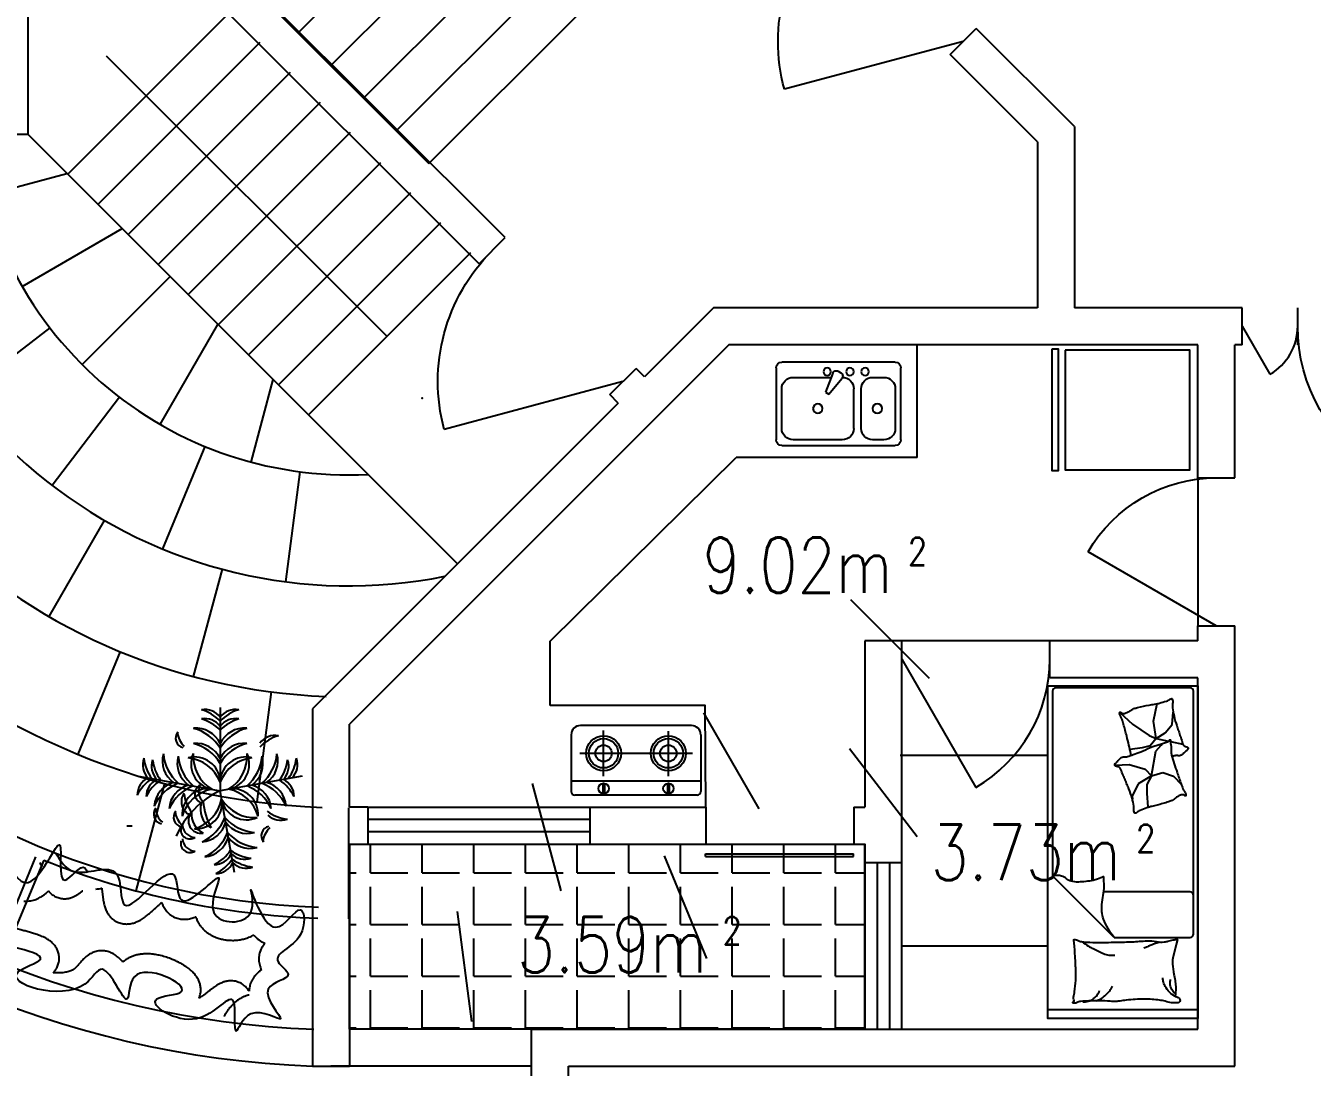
# Model space of a CAD drawing. Header units: millimetres. Extents: x 879 to 37248, y 402 to 36770.
# Drawn here: x 12814 to 19767, y 8841 to 14473 of the extents above; entities that cross this region are included whole.
import ezdxf
from ezdxf.enums import TextEntityAlignment as Align

# ---------------------------------------------------------------- set-up
doc = ezdxf.new("R2010")
doc.units = ezdxf.units.MM
for name, color, linetype in [('GROUND', 2, 'Continuous'), ('PUB_TEXT', 7, 'Continuous'), ('PUB_WINDW', 7, 'Continuous'), ('STAIR', 2, 'Continuous'), ('WALL', 255, 'Continuous'), ('WD', 7, 'Continuous'), ('WINDOW', 2, 'Continuous')]:
    doc.layers.add(name, color=color, linetype=linetype)
doc.styles.add('DIM_FONT', font='SIMPLEX', dxfattribs={"width": 0.8})
doc.styles.add('SIMPLEX', font='SIMPLEX.SHX')
doc.styles.get("Standard").update_dxf_attribs({"font": 'arial.ttf'})

# ---------------------------------------------------------------- blocks, each defined once
blk = doc.blocks.new('_E0GRM')
for points in [[(-746.6, -4.8), (-746.6, 651.4), (-710.6, 651.4), (-710.6, -4.8)], [(-674.6, 0), (-674.6, 647.2), (0, 647.2), (0, 0)]]:
    blk.add_lwpolyline(points, close=True)
at = {"style": 'DIM_FONT', "width": 0.8, "flags": 9}
for tag in ['YSIZE', 'XSIZE']:
    blk.add_attdef(tag, (0, 0), '', height=0.5, dxfattribs=at)
blk = doc.blocks.new('_DBLK')
blk.add_line((-0.5, 0), (0, -0.866))
blk.add_arc((-0.5, 0), 1, 300, 0)
at = {"style": 'SIMPLEX', "flags": 9}
blk.add_attdef('A', text='', height=1, dxfattribs=at).set_placement((0, 1.5), align=Align.MIDDLE)
blk = doc.blocks.new('M_E29JIV')
at = {"color": 0, "linetype": 'ByBlock'}
for p, q in [((0, -306.8), (0, 306.8)), ((30.7, 337.5), (419.3, 337.5)), ((358, 306.8), (143.2, 306.8)), ((450, 306.8), (450, -306.8)), ((81.8, 245.5), (81.8, 40)), ((419.3, -20.5), (419.3, 245.5)), ((58.9, 31.4), (162.5, 70.2)), ((162.5, 70.2), (172.8, 52.5)), ((48.4, 2), (56.6, -12.3)), ((172.8, 52.5), (87.3, -17.8)), ((143.2, -81.8), (358, -81.8)), ((358, -122.7), (143.2, -122.7)), ((81.8, -184.1), (81.8, -245.5)), ((419.3, -245.5), (419.3, -184.1)), ((419.3, -337.5), (30.7, -337.5)), ((143.2, -306.8), (358, -306.8))]:
    blk.add_line(p, q, dxfattribs=at)
for centre, radius in [((51.1, 61.4), 20.5), ((250.6, 112.5), 25.6), ((51.1, -61.4), 20.5), ((51.1, -143.2), 20.5), ((250.6, -209.7), 25.6)]:
    blk.add_circle(centre, radius, dxfattribs=at)
for centre, radius, start, end in [((30.7, 306.8), 30.7, 90, 180), ((143.2, 245.5), 61.4, 90, 180), ((358, 245.5), 61.4, 0, 90), ((419.3, 306.8), 30.7, 0, 90), ((66.1, 12.3), 20.5, 110.53768, 210), ((74.3, -2), 20.5, 210, 309.46232), ((143.2, -20.5), 61.4, 180, 270), ((358, -20.5), 61.4, 270, 0), ((143.2, -184.1), 61.4, 90, 180), ((358, -184.1), 61.4, 0, 90), ((143.2, -245.5), 61.4, 180, 270), ((358, -245.5), 61.4, 270, 0), ((30.7, -306.8), 30.7, 180, 270), ((419.3, -306.8), 30.7, 270, 0)]:
    blk.add_arc(centre, radius, start, end, dxfattribs=at)
at = {"style": 'DIM_FONT', "width": 0.8, "flags": 9}
for tag in ['YSIZE', 'XSIZE']:
    blk.add_attdef(tag, (0, 0), '', height=0.5, dxfattribs=at)
blk = doc.blocks.new('_E2UJB')
at = {"rotation": 180}
blk.add_blockref('M_E29JIV', (450, 0), dxfattribs=at)
at = {"style": 'DIM_FONT', "width": 0.8, "flags": 9}
for tag in ['YSIZE', 'XSIZE']:
    blk.add_attdef(tag, (0, 0), '', height=0.5, dxfattribs=at)
blk = doc.blocks.new('_WBLK')
for p, q in [((-0.5, 0.5), (0.5, 0.5)), ((0.5, 0.1667), (-0.5, 0.1667)), ((0.5, -0.1667), (-0.5, -0.1667)), ((-0.5, -0.5), (0.5, -0.5))]:
    blk.add_line(p, q)
at = {"style": 'SIMPLEX', "flags": 9}
blk.add_attdef('A', text='', height=1, dxfattribs=at).set_placement((0, 1.5), align=Align.MIDDLE)
blk = doc.blocks.new('M_F20')
for p in [(-54.6, 464.8), (-497.7, 93), (388.6, 93), (23.6, -428.3)]:
    blk.add_line(p, (-54.6, 14.8))
for centre, radius, start, end in [((-138.3, 350.1), 103.9, 36.28997, 99.62433), ((-222.5, 228.5), 233.8, 44.07628, 73.37936), ((29.1, 350.1), 103.9, 80.37567, 143.71003), ((113.4, 228.5), 233.8, 106.62064, 135.92372), ((-184.7, 208.6), 143.9, 25.24891, 95.39371), ((-260.5, 118.8), 241.2, 31.37119, 75.03657), ((-138.3, 300.6), 103.9, 36.28997, 99.62433), ((-222.5, 178.9), 233.8, 44.07628, 73.37936), ((29.1, 300.6), 103.9, 80.37567, 143.71003), ((113.4, 178.9), 233.8, 106.62064, 135.92372), ((75.5, 208.6), 143.9, 84.60629, 154.75109), ((151.3, 118.8), 241.2, 104.96343, 148.62881), ((-243.5, 299), 51.8, 139.742, 258.74753), ((-173.4, 339.9), 112.6, 184.61802, 228.21064), ((243.5, 209.7), 103.9, 80.37567, 143.71003), ((327.7, 88), 233.8, 106.62064, 135.92372), ((-222.8, 176.6), 143.9, 164.60629, 234.75109), ((-121.2, 235.7), 241.2, 184.96343, 228.62881), ((-71.9, 159), 140.2, 156.36542, 256.57406), ((11.5, 203.4), 212.2, 176.81221, 238.33354), ((-184.7, 126.7), 143.9, 25.24891, 95.39371), ((-260.5, 37), 241.2, 31.37119, 75.03657), ((75.5, 126.7), 143.9, 84.60629, 154.75109), ((151.3, 37), 241.2, 104.96343, 148.62881), ((-120.6, 203.4), 212.2, 301.66646, 3.18779), ((-37.3, 159), 140.2, 283.42594, 23.63458), ((12.1, 235.7), 241.2, 311.37119, 355.03657), ((113.6, 176.6), 143.9, 305.24891, 15.39371), ((-369.4, 155.3), 103.9, 160.37567, 223.71003), ((-235, 217.2), 233.8, 186.62064, 215.92372), ((-321.4, 146.9), 103.9, 160.37567, 223.71003), ((-187, 208.7), 233.8, 186.62064, 215.92372), ((-142.2, 162.4), 143.9, 164.60629, 234.75109), ((-40.6, 221.4), 241.2, 184.96343, 228.62881), ((-193.5, 56.9), 140.2, 3.42594, 103.63458), ((-251.7, -17.5), 212.2, 21.66646, 83.18779), ((84.4, 56.9), 140.2, 76.36542, 176.57406), ((142.6, -17.5), 212.2, 96.81221, 158.33354), ((-68.5, 221.4), 241.2, 311.37119, 355.03657), ((33, 162.4), 143.9, 305.24891, 15.39371), ((77.9, 208.7), 233.8, 324.07628, 353.37936), ((212.3, 146.9), 103.9, 316.28997, 19.62433), ((125.2, 217.1), 233.8, 324.07628, 353.37936), ((259.6, 155.2), 103.9, 316.28997, 19.62433), ((-398.5, -9.5), 103.9, 116.28997, 179.62433), ((-293.3, -113.6), 233.8, 124.07628, 153.37936), ((-350.5, -18), 103.9, 116.28997, 179.62433), ((-245.4, -122.1), 233.8, 124.07628, 153.37936), ((136.2, -122.1), 233.8, 26.62064, 55.92372), ((241.3, -18), 103.9, 0.37567, 63.71003), ((-268, -79.7), 143.9, 105.24891, 175.39371), ((-192.7, -169.9), 241.2, 111.37119, 155.03657), ((-187.4, -93.9), 143.9, 105.24891, 175.39371), ((-112.1, -184.1), 241.2, 111.37119, 155.03657), ((154.5, -424), 486.1, 115.47721, 156.6585), ((-186.1, -44.4), 78.2, 144.98654, 244.40339), ((-120.2, -114.7), 140.2, 83.42594, 183.63458), ((-57, -184.9), 212.2, 101.66646, 163.18779), ((-27.2, 30.1), 225, 187.57587, 215.89417), ((-141.2, -2), 50.7, 114.22575, 255.12788), ((-100.9, 9.5), 70.2, 150.43977, 228.66943), ((-52.1, -184.9), 212.2, 16.81221, 78.33354), ((11, -114.7), 140.2, 356.36542, 96.57406), ((3, -184.1), 241.2, 24.96343, 68.62881), ((78.2, -93.9), 143.9, 4.60629, 74.75109), ((83.6, -169.9), 241.2, 24.96343, 68.62881), ((158.8, -79.7), 143.9, 4.60629, 74.75109), ((-254.4, 12.4), 212.2, 286.81221, 348.33354), ((-184.1, -50.8), 140.2, 266.36542, 6.57406), ((-44.7, -86.4), 116.6, 161.44767, 239.36723), ((231.2, -7.4), 380.1, 185.40074, 208.13904), ((89.6, -2.5), 140.2, 193.42594, 293.63458), ((134, 80.9), 212.2, 211.66646, 273.18779), ((-362, -112.8), 51.8, 139.742, 258.74753), ((-291.9, -71.8), 112.6, 184.61802, 228.21064), ((-254.8, -129.7), 51.8, 139.742, 258.74753), ((-184.7, -88.7), 112.6, 184.61802, 228.21064), ((-157.2, -146.7), 68.9, 138.87442, 278.97626), ((-97.3, -113.6), 112.5, 173.75364, 244.09705), ((-253.5, -42.7), 241.2, 294.96343, 338.62881), ((152, 28.8), 241.2, 221.37119, 265.03657), ((336.1, 92.7), 233.8, 234.07628, 263.37936), ((274.3, -41.7), 103.9, 226.28997, 289.62433), ((-216.6, -195.1), 51.3, 167.05775, 302.85325), ((-187.1, -166.1), 72, 185.18449, 268.65396), ((-163.3, -118), 143.9, 274.60629, 344.75109), ((93, -72.8), 143.9, 215.24891, 285.39371), ((219, -229.6), 51.8, 101.25247, 220.258), ((289.1, -270.5), 112.6, 131.78936, 175.38198), ((-216.6, -268.4), 51.3, 167.05775, 302.85325), ((-187.1, -239.5), 72, 185.18449, 268.65396), ((-239.3, -123.3), 241.2, 294.96343, 338.62881), ((-149.1, -198.6), 143.9, 274.60629, 344.75109), ((166.3, -51.8), 241.2, 221.37119, 265.03657), ((107.2, -153.4), 143.9, 215.24891, 285.39371), ((-191.5, -176), 233.8, 296.62064, 325.92372), ((-87.4, -281.1), 103.9, 270.37567, 333.71003), ((139.3, -117.6), 233.8, 234.07628, 263.37936), ((77.5, -252), 103.9, 226.28997, 289.62433), ((-183, -224.3), 233.8, 296.62064, 325.92372), ((-78.9, -329.4), 103.9, 270.37567, 333.71003), ((147.8, -165.9), 233.8, 234.07628, 263.37936), ((86, -300.3), 103.9, 226.28997, 289.62433)]:
    blk.add_arc(centre, radius, start, end)
at = {"width": 0.8, "flags": 9}
for tag in ['XSIZE', 'YSIZE']:
    blk.add_attdef(tag, (0, 0), '', height=0.5, dxfattribs=at)
blk = doc.blocks.new('M_C55HKH')
for p, q in [((0, -52.4), (900, -52.4)), ((25.8, -508.5), (25.8, -1967.8)), ((502.6, -488.5), (45.8, -488.5)), ((502.6, -488.5), (871.6, -858.3)), ((45.8, -761.1), (564.4, -761.1)), ((871.6, -1967.8), (871.6, -858.3)), ((299.4, -1273), (294.5, -1270)), ((306.6, -1352.3), (299.4, -1273)), ((304.8, -1407.4), (306.6, -1352.3)), ((357, -1410.4), (393.4, -1337.5)), ((393.4, -1337.5), (392.3, -1318.1)), ((146.2, -1456.3), (99.8, -1409.5)), ((210.6, -1478.3), (146.2, -1456.3)), ((278.4, -1459.1), (210.6, -1478.3)), ((278.4, -1459.1), (251, -1605.9)), ((278.4, -1459.1), (304.8, -1407.4)), ((278.4, -1459.1), (357, -1410.4)), ((316.5, -1498.2), (278.4, -1459.1)), ((412.1, -1526.9), (316.5, -1498.2)), ((495.3, -1522.7), (412.1, -1526.9)), ((251, -1605.9), (218.9, -1643.3)), ((333.2, -1627.5), (405.4, -1617.7)), ((163.5, -1664.3), (88.8, -1648.6)), ((249.3, -1682.4), (175.1, -1666.8)), ((249.3, -1682.4), (195.7, -1717.6)), ((218.9, -1643.3), (211.2, -1652.3)), ((249.3, -1682.4), (286.2, -1639.5)), ((249.3, -1682.4), (266, -1787)), ((292.2, -1700.3), (249.3, -1682.4)), ((286.2, -1639.5), (333.2, -1627.5)), ((153.5, -1766.5), (147.3, -1840.5)), ((195.7, -1717.6), (153.5, -1766.5)), ((391.2, -1768.8), (292.2, -1700.3)), ((468.8, -1838.9), (391.2, -1768.8)), ((266, -1787), (242.8, -1892.3)), ((45.8, -1987.8), (851.6, -1987.8))]:
    blk.add_line(p, q)
blk.add_lwpolyline([(0, -2000), (0, 0), (900, 0), (900, -2000)], close=True)
for points in [[(135.1, -133.6, -0.263368), (107.1, -114.8, -0.494818), (116.3, -96.1, -0.049225), (134, -94.3, -0.036831), (157.6, -96.1, -0.031893), (195.6, -104.2, 0.035782), (229.5, -111.2, 0.032941), (319.2, -117.1, 0.026564), (430.4, -111.2, 0.017905), (467.9, -105.8, -0.033397), (488.1, -103.6, -0.03204), (525.2, -104.3, 0.018442), (589.5, -107.3, 0.010837), (654.3, -106.6, 0.014624), (702.2, -103.6, 0.111249), (724.7, -96.3, -0.153708), (741.6, -92.3, -0.076444), (749.1, -94, -0.215512), (751, -96.1, -0.585858), (748.4, -99.1, 0.363489), (743.5, -101.7, 0.191716), (743.4, -113.2, -0.129675), (745.4, -129.9, -0.01735), (742.4, -146.7, 0.019326), (739.8, -161.8, 0.018818), (733.1, -230.1, 0.021828), (732.2, -289.4, 0.006204), (733.6, -323.2, 0.001963), (739.8, -430.1, 0.028341), (744, -466.2, -0.117014), (743.5, -475.1, -0.36606), (742.1, -476.1, -0.03973), (728.5, -473.3, -0.048309), (714.7, -467.8, 0.062981), (704.1, -463.9, 0.04058), (680.7, -460.5, 0.014345), (613.9, -458.3, 0.005484), (488.5, -459, 0.007153), (392.3, -462, 0.008762), (349.8, -464.7, -0.008153), (304.1, -467.6, -0.06251), (247, -463.2, 0.078669), (201.4, -461.2, 0.047825), (179, -465.9, -0.034494), (148.2, -473.3, -0.023571), (122.9, -476.3, -0.510228), (121.9, -475.1), (129.4, -445.1), (150.1, -362.6, 0.073041), (152.1, -343, 0.023305), (146.3, -281.9, 0.018299), (142.3, -259, -0.01097), (134.9, -221, -0.042281), (132, -186.7, -0.027201), (134.9, -133.3)], [(133.4, -149.6, -0.05369), (147.6, -162.6, -0.070312), (155.7, -174.9, -0.015448), (159.5, -183.4, -0.013244), (163.2, -193.7, -0.082127), (166.2, -211.7, -0.064164), (163.2, -234.9)], [(134.9, -133.6, -0.077379), (169.7, -158.9, -0.077379), (195.2, -193.7, -0.047525), (205.1, -218.3, -0.047525), (210.2, -244.3)], [(608.9, -107.4, 0.027842), (585.2, -118, 0.048685), (572.6, -126.1, 0.023666), (544.7, -150.5, 0.031223), (525.7, -171.1, 0.046801), (520.6, -178.8, 0.023191), (512.5, -195.5)], [(690.9, -101.7, 0.088153), (656.4, -105.2, 0.088153), (625.2, -120.5, 0.077547), (603.6, -142.1, 0.077547), (589.5, -169.3)], [(694.7, -462, 0.016108), (655.8, -435.8, 0.024599), (629, -420.7, 0.009477), (579.9, -397.4, 0.015937), (550.1, -385.1, 0.072521), (533.7, -381.5, 0.033339), (497.5, -381.3)], [(225.5, -460.5, 0.009729), (252.8, -451.5, 0.009729), (279.7, -441.4, 0.007971), (301.4, -432.3, 0.007971), (322.9, -422.6)], [(502.6, -488.5, -0.085272), (565.9, -598.6, -0.124044), (575.2, -686.2), (561.5, -781.6), (563.3, -854.1)], [(563.3, -854.1, -0.027362), (601.8, -837.7, -0.040834), (628.9, -830.3, -0.038441), (716.6, -820.8, -0.076528), (760.7, -826.1, -0.103649), (788.2, -840.5, 0.093398), (818.4, -857, 0.072727), (840.5, -860.8, 0.052315), (871.6, -858.3)], [(400.3, -1581.4, 0.025626), (401.8, -1590.8, 0.0108), (426.4, -1696.7, 0.00456), (445.4, -1768.5, 0.01125), (454.1, -1797.4, 0.069394), (461.7, -1813.2, -0.079756), (468.1, -1827, -0.106399), (468.8, -1838.9, -0.328642), (465.8, -1841.8, -0.299547), (460.8, -1839.5, 0.189917), (454.1, -1834.5, 0.033518), (446, -1832.9, 0.075627), (442.4, -1833, 0.053489), (435.9, -1834.8, 0.017838), (417.6, -1843, 0.038394), (397.1, -1855.1, -0.059529), (383.5, -1862.4, -0.035943), (361.9, -1869, -0.011245), (291.4, -1883.8, -0.006203), (259.2, -1889.3, 0.010783), (240.6, -1892.7, 0.019485), (229.8, -1895.4, 0.005062), (188.4, -1907.7, 0.101392), (167.2, -1919.3, -0.223768), (156.1, -1922.3, -0.25558), (152.7, -1919.5, -0.081563), (149.7, -1906.7, -0.071805), (150.7, -1893, 0.069985), (151.8, -1879, 0.03546), (145.4, -1830.7, 0.029432), (130.3, -1774, 0.001554), (121.1, -1746.5, -0.00152), (111.6, -1718.4, -0.004735), (102.3, -1689.3, 0.00382), (90.8, -1653.2, 0.296001), (66.5, -1633.6, -0.649774), (60.7, -1615.9, -0.02319), (64.7, -1612.6, 0.0288), (67.9, -1609.9, 0.005727), (73, -1605.1, -0.004358), (79.6, -1598.7, -0.027528), (94.1, -1586.2, -0.046214), (103.8, -1580.2, -0.194121), (117.3, -1579, 0.133719), (136.6, -1579.7, 0.005779), (154.6, -1575.2, 0.008882)]]:
    blk.add_lwpolyline(points, format="xyb")
blk.add_lwpolyline([(345.4, -1251, 0.101392), (365.7, -1237.8, -0.223768), (376.5, -1234, -0.25558), (380.2, -1236.5, -0.081563), (384.2, -1249.1, -0.071805), (384.2, -1262.7, 0.069985), (384.1, -1276.8, 0.03546), (394.2, -1324.5, 0.029432), (413.7, -1379.8, 0.001554), (425, -1406.6, -0.00152), (436.5, -1433.9, -0.004735), (448, -1462.2, 0.00382), (462.3, -1497.3, 0.296001), (488, -1515, -0.649774), (495.1, -1532.2, -0.02319), (491.4, -1535.7, 0.0288), (488.4, -1538.7, 0.005727), (483.8, -1543.9, -0.004358), (477.7, -1550.8, -0.027528), (464.1, -1564.3, -0.046214), (454.9, -1571.1, -0.194121), (441.5, -1573.2, 0.133719), (422.3, -1574.1, 0.011505), (387.3, -1586.1, 0.008882), (342.6, -1603.5, 0.012426), (285.7, -1628.6, -0.033612), (264.2, -1636.9), (217.8, -1651.5), (182, -1662.8, 0.224341), (170.4, -1673.5, -0.722772), (163.3, -1673.1, -0.103513), (163.2, -1670, 0.053465), (163.5, -1664.3, 0.030109), (161.3, -1645.6, -0.031436), (159.2, -1627.7, -0.05324), (159.9, -1615.6, 0.05518), (160.5, -1603.9, 0.056271), (157, -1583.3, 0.0108), (124.3, -1479.6, 0.00456), (99.8, -1409.5, 0.01125), (89, -1381.3, 0.069394), (80.2, -1366.2, -0.079756), (72.8, -1352.9, -0.106399), (71.2, -1341.1, -0.328642), (73.9, -1337.9, -0.299547), (79.1, -1339.9, 0.189917), (86.1, -1344.3, 0.033518), (94.3, -1345.3, 0.075627), (98, -1345, 0.053489), (104.3, -1342.6, 0.017838), (121.9, -1333, 0.038394), (141.4, -1319.4, -0.059529), (154.4, -1311.1, -0.035943), (175.4, -1302.8, -0.011245), (244.6, -1282.8, -0.006203), (276.3, -1274.7, 0.010783), (294.5, -1270, 0.019485), (305.2, -1266.5, 0.005062)], format="xyb", close=True)
for centre, start, end in [((45.8, -508.5), 90, 180), ((45.8, -741.1), 180, 270), ((45.8, -1967.8), 180, 270), ((851.6, -1967.8), 270, 0)]:
    blk.add_arc(centre, 20, start, end)
at = {"style": 'DIM_FONT', "width": 0.8, "flags": 9}
for tag in ['YSIZE', 'XSIZE']:
    blk.add_attdef(tag, (0, 0), '', height=0.5, dxfattribs=at)
blk = doc.blocks.new('M_A13ZTG')
for p, q in [((-0.5018, 0.2083), (0.4982, 0.2083)), ((-0.5018, 0.2083), (-0.5018, 0.1896)), ((-0.5018, 0.1896), (0.4982, 0.1896)), ((0.4982, 0.2083), (0.4982, 0.1896))]:
    blk.add_line(p, q)
blk = doc.blocks.new('QIZ')
for p, q in [((-226.1, -155), (-226.1, 505)), ((100, 525), (-206.1, 525)), ((-150, -175), (-150, 525)), ((0, 479.1), (0, -130.5)), ((150, -125), (150, 475)), ((-122.7, 350), (122.6, 350)), ((-122.7, 0), (120.4, 0)), ((100, -175), (-206.1, -175))]:
    blk.add_line(p, q)
for points in [[(-213.4, 345.3), (-213.4, 352.7), (-165.7, 352.7), (-165.7, 345.3)], [(-213.4, -4.7), (-213.4, 2.7), (-165.7, 2.7), (-165.7, -4.7)]]:
    blk.add_lwpolyline(points, close=True)
for centre, radius in [((0, 350), 94.3), ((0, 350), 79.3), ((-190, 349.7), 28.2), ((0, 350), 44.3), ((0, 0), 94.3), ((0, 0), 79.3), ((-190, -0.3), 28.2), ((0, 0), 44.3)]:
    blk.add_circle(centre, radius)
for centre, radius, start, end in [((-206.1, 505), 20, 90, 180), ((100, 475), 50, 0, 90), ((100, -125), 50, 270, 0), ((-206.1, -155), 20, 180, 270)]:
    blk.add_arc(centre, radius, start, end)
blk = doc.blocks.new('_E3UGD')
blk.add_blockref('QIZ', (-150, -175))
at = {"style": 'DIM_FONT', "width": 0.8, "flags": 9}
for tag in ['YSIZE', 'XSIZE']:
    blk.add_attdef(tag, (0, 0), '', height=0.5, dxfattribs=at)
blk = doc.blocks.new('1T4F52深新月')
at = {"layer": 'WD'}
h = blk.add_hatch(dxfattribs=at)
h.set_pattern_fill('ANGLE', color=256, scale=40, style=0)
h.set_pattern_definition([(0, (-12146.05, -15532.62), (0, 279.4), [203.2, -76.2]), (90, (-12146.05, -15532.62), (-279.4, 2e-14), [203.2, -76.2])])
h.paths.add_polyline_path([(-2462.7, -21868.7), (322.1, -21868.7), (322.1, -22868.7), (-2462.7, -22868.7)])
at = {"layer": 'GROUND'}
for p, q in [((2122.1, -19888.7), (2122.1, -20688.7)), ((1322.1, -20768.7), (522.1, -20768.7)), ((322.1, -22008.7), (322.1, -22808.7))]:
    blk.add_line(p, q, dxfattribs=at)
at = {"layer": 'STAIR'}
for p, q in [((-2739.8, -17482.5), (-1937.2, -16679.9)), ((-3446.9, -16775.4), (-2032.7, -18189.6)), ((-2563, -17659.3), (-1760.4, -16856.7)), ((-2386.2, -17836), (-1583.6, -17033.5)), ((-2209.4, -18012.8), (-1406.9, -17210.2)), ((-2032.7, -18189.6), (-1230.1, -17387))]:
    blk.add_line(p, q, dxfattribs=at)
for points in [[(-3108.6, -17371.3), (-3984.3, -18247.1)], [(-2945.9, -17534), (-3821.7, -18409.7)], [(-3776.5, -17606.3), (-2259, -19123.9)], [(-2783.3, -17696.6), (-3659, -18572.3)], [(-2620.7, -17859.2), (-3496.4, -18735)], [(-2458, -18021.9), (-3333.8, -18897.6)], [(-2295.4, -18184.5), (-3171.1, -19060.2)], [(-2132.8, -18347.1), (-3008.5, -19222.9)], [(-1970.1, -18509.8), (-2845.9, -19385.5)], [(-1807.5, -18672.4), (-2683.2, -19548.2)]]:
    blk.add_lwpolyline(points, dxfattribs=at)
at = {"layer": 'WALL'}
for p, q in [((-1620.9, -18589.6), (-4200.8, -16009.7)), ((-1762.3, -18731), (-4200.8, -16292.5)), ((-4200.8, -16292.5), (-4200.8, -18030.6)), ((783.3, -17599.6), (924.7, -17458.2)), ((1455.6, -17989.2), (924.7, -17458.2)), ((1255.6, -18072), (783.3, -17599.6)), ((1455.6, -17989.2), (1455.6, -18968.7)), ((-6500.8, -18030.6), (-4200.8, -18030.6)), ((1255.6, -18072), (1255.6, -18968.7)), ((-1762.3, -18731), (-1620.9, -18589.6)), ((-494.6, -18968.7), (-868.2, -19342.2)), ((-41, -18968.7), (-494.6, -18968.7)), ((1255.6, -18968.7), (-41, -18968.7)), ((2362.1, -18968.7), (1455.6, -18968.7)), ((2362.1, -19168.7), (2362.1, -18968.7)), ((2662.1, -19168.7), (2662.1, -18968.7)), ((2662.1, -19168.7), (2662.1, -18968.7)), ((-411.8, -19168.7), (-2462.7, -21219.6)), ((2122.1, -19168.7), (-411.8, -19168.7)), ((2122.1, -19888.7), (2122.1, -19168.7)), ((2322.1, -19888.7), (2322.1, -19168.7)), ((2362.1, -19168.7), (2322.1, -19168.7)), ((-1055.2, -19438.1), (-913.8, -19296.7)), ((-868.2, -19342.2), (-913.8, -19296.7)), ((-1009.6, -19483.7), (-1055.2, -19438.1)), ((-1009.6, -19483.7), (-2662.7, -21136.8)), ((2122.1, -19888.7), (2322.1, -19888.7)), ((2122.1, -20688.7), (2322.1, -20688.7)), ((2122.1, -20768.7), (2122.1, -20688.7)), ((2322.1, -20768.7), (2322.1, -20688.7)), ((322.1, -20768.7), (322.1, -21668.7)), ((522.1, -20768.7), (322.1, -20768.7)), ((522.1, -20968.7), (522.1, -20768.7)), ((1322.1, -20968.7), (1322.1, -20768.7)), ((2122.1, -20768.7), (1322.1, -20768.7)), ((2322.1, -23068.7), (2322.1, -20768.7)), ((522.1, -21968.7), (522.1, -20968.7)), ((2122.1, -20968.7), (1322.1, -20968.7)), ((2122.1, -22868.7), (2122.1, -20968.7)), ((-2662.7, -21136.8), (-2662.7, -23068.7)), ((-2462.7, -21668.7), (-2462.7, -21219.6)), ((-2362.7, -21668.7), (-2462.7, -21668.7)), ((-2362.7, -21668.7), (-2362.7, -21868.7)), ((-1162.7, -21668.7), (-1162.7, -21868.7)), ((-1162.7, -21668.7), (-537.3, -21668.7)), ((-537.3, -21668.7), (-537.3, -21868.7)), ((262.7, -21668.7), (322.1, -21668.7)), ((262.7, -21668.7), (262.7, -21868.7)), ((-2462.7, -21868.7), (-2462.7, -23068.7)), ((-2462.7, -21868.7), (-2362.7, -21868.7)), ((-1162.7, -21868.7), (-537.3, -21868.7)), ((262.7, -21868.7), (322.1, -21868.7)), ((322.1, -21968.7), (322.1, -21868.7)), ((322.1, -21968.7), (522.1, -21968.7)), ((-1477.9, -24968.7), (-1477.9, -22868.7)), ((-1477.9, -22868.7), (322.1, -22868.7)), ((322.1, -22868.7), (522.1, -22868.7)), ((522.1, -22868.7), (2122.1, -22868.7)), ((-2662.7, -23068.7), (-2462.7, -23068.7)), ((-1277.9, -25168.7), (-1277.9, -23068.7)), ((-1277.9, -23068.7), (2322.1, -23068.7))]:
    blk.add_line(p, q, dxfattribs=at)
at = {"layer": 'WD'}
for points in [[(-4200.8, -18030.6), (-1878.7, -20352.7)], [(-4435, -18361.8), (-3989.1, -18242.3)], [(-4231.4, -18853.3), (-3690.4, -18541)], [(-3907.6, -19275.4), (-3431.8, -18799.6)], [(-4081.6, -19077.2), (-4557.2, -19443.1)], [(-3485.5, -19599.3), (-3173.1, -19058.3)], [(605.2, -19778.9), (605.2, -19168.7)], [(-2993.9, -19802.9), (-2874.4, -19356.9)], [(-3704.9, -19452.9), (-4069.5, -19929.4)], [(-3243.8, -19718.3), (-3472.7, -20272.9)], [(-1377.9, -20771.2), (-372.5, -19778.9)], [(605.2, -19778.9), (-372.5, -19778.9)], [(-2729.7, -19855.3), (-2807.2, -20450.2)], [(-4085.5, -20638.5), (-3785.5, -20118.9)], [(-3304.5, -20962), (-3149.2, -20382.4)], [(671.7, -20972.5), (247.4, -20548.2)], [(-1377.9, -21118.7), (-1377.9, -20771.2)], [(-3701.5, -20827.5), (-3930.4, -21382.2)], [(-2884.7, -21045.2), (-2962.2, -21640.2)], [(-537.3, -21668.7), (-539.7, -21118.7), (-1377.9, -21118.7)], [(-247.4, -21677.8), (-547.4, -21158.1)], [(240, -21351.5), (605.9, -21827.1)], [(1304.6, -21389.6), (514.6, -21389.6)], [(-3615.1, -22121.1), (-3459.8, -21541.6)], [(-1317.8, -22121.1), (-1473.1, -21541.6)], [(-2466.5, -22272.3), (-2466.5, -21672.3)], [(-3637.6, -21772), (-3665.9, -21772)], [(-4159.2, -21936.8), (-4388.1, -22491.5)], [(-4114.8, -21954.9), (-4345.4, -22509.2)], [(-762.5, -21932.2), (-532.1, -22486.2)], [(-1881.2, -22233.6), (-1802.1, -22828.3)], [(522.1, -22418.7), (1312.1, -22418.7)]]:
    blk.add_lwpolyline(points, dxfattribs=at)
blk.add_lwpolyline([(-2462.7, -21868.7), (322.1, -21868.7), (322.1, -22868.7), (-2462.7, -22868.7)], close=True, dxfattribs=at)
for radius, start, end in [(2638, 182.14747, 281.36563), (2038, 182.14747, 272.94503), (4378, 182.14747, 267.85253), (3838, 182.14747, 267.85253), (3238, 182.14747, 267.85253), (5238, 182.14747, 267.85253), (5038, 182.14747, 267.85253), (4438, 248.19658, 267.85253)]:
    blk.add_arc((-2466.5, -17834.3), radius, start, end, dxfattribs=at)
for points, knots in [([(-4136.3, -21968.2), (-4132.3, -21974.6), (-4128.1, -21981.4), (-4123.6, -21988.4), (-4123.6, -21988.5), (-4123.5, -21988.6)], [0, 0, 0, 0, 20.50196, 20.50196, 20.70905, 20.70905, 20.70905, 20.70905]), ([(-3832.4, -22112.1), (-3826.6, -22111.1), (-3821.1, -22110.3), (-3810.8, -22108.7), (-3806, -22108), (-3801.4, -22107.4), (-3801.1, -22107.4), (-3800.8, -22107.3)], [236.733736, 236.733736, 236.733736, 236.733736, 251.595854, 251.595854, 266.457973, 266.457973, 267.395138, 267.395138, 267.395138, 267.395138]), ([(-3800.8, -22107.3), (-3800.2, -22111.4), (-3799.7, -22115.8), (-3798.6, -22125), (-3798, -22129.9), (-3796.9, -22140), (-3796.3, -22145.2), (-3795.1, -22155), (-3794.6, -22159.4), (-3793.3, -22168.6), (-3792.5, -22173.3), (-3791, -22181.9), (-3790.3, -22185.7), (-3788.5, -22193.6), (-3787.5, -22197.8), (-3785.4, -22205.5), (-3784.3, -22209), (-3781.8, -22216.4), (-3780.3, -22220.3), (-3777.1, -22227.6), (-3775.5, -22231.1), (-3771.8, -22238.3), (-3769.6, -22242), (-3765, -22249), (-3762.7, -22252.3), (-3757.5, -22258.8), (-3754.6, -22262.2), (-3748, -22268.8), (-3744.3, -22272.2), (-3739.1, -22276.3), (-3737.8, -22277.2), (-3735.5, -22278.9), (-3734.4, -22279.7), (-3732.1, -22281.2), (-3731, -22281.9), (-3727.5, -22284.1), (-3725.1, -22285.5), (-3718.6, -22288.9), (-3714.4, -22290.9), (-3705.8, -22294.2), (-3701.5, -22295.5), (-3693, -22297.7), (-3688.8, -22298.6), (-3680.6, -22299.7), (-3676.7, -22300.1), (-3669, -22300.5), (-3665.2, -22300.5), (-3658.1, -22300.1), (-3654.7, -22299.8), (-3648.2, -22299), (-3645.1, -22298.5), (-3637.7, -22297.1), (-3633.6, -22296), (-3626, -22293.8), (-3622.4, -22292.6), (-3615.5, -22290), (-3612.3, -22288.7), (-3606.2, -22285.9), (-3603.3, -22284.5), (-3597.7, -22281.6), (-3595.1, -22280.2), (-3588.4, -22276.4), (-3584.6, -22274), (-3577.2, -22269.2), (-3573.6, -22266.8), (-3566.7, -22261.9), (-3563.3, -22259.4), (-3556.7, -22254.3), (-3553.4, -22251.8), (-3545.1, -22245.1), (-3540.2, -22240.9), (-3530.3, -22232.5), (-3525.5, -22228.2), (-3515.9, -22219.6), (-3511.1, -22215.2), (-3501.6, -22206.5), (-3497, -22202.2), (-3487.2, -22193.1), (-3482.2, -22188.4), (-3477.2, -22183.7)], [436.118276, 436.118276, 436.118276, 436.118276, 448.791775, 448.791775, 461.465274, 461.465274, 474.138772, 474.138772, 484.34719, 484.34719, 494.555608, 494.555608, 502.407147, 502.407147, 510.258687, 510.258687, 516.474944, 516.474944, 522.691202, 522.691202, 527.743605, 527.743605, 532.796008, 532.796008, 536.873333, 536.873333, 540.950658, 540.950658, 545.027984, 545.027984, 546.214982, 546.214982, 547.251966, 547.251966, 548.28895, 548.28895, 550.362918, 550.362918, 553.910475, 553.910475, 557.458032, 557.458032, 561.005589, 561.005589, 564.553146, 564.553146, 568.100702, 568.100702, 571.648259, 571.648259, 575.195816, 575.195816, 580.441921, 580.441921, 585.688026, 585.688026, 590.934131, 590.934131, 596.180237, 596.180237, 601.426342, 601.426342, 609.615781, 609.615781, 617.805221, 617.805221, 625.994661, 625.994661, 634.1841, 634.1841, 647.050806, 647.050806, 659.917511, 659.917511, 672.784217, 672.784217, 685.650922, 685.650922, 699.839927, 699.839927, 699.839927, 699.839927]), ([(-4089.2, -22121.7), (-4088.3, -22122.8), (-4087.3, -22123.9), (-4084.4, -22127.3), (-4082.3, -22129.5), (-4077.6, -22134), (-4075.1, -22136.3), (-4069.8, -22140.7), (-4066.9, -22142.8), (-4060.7, -22147), (-4057.4, -22148.9), (-4050.5, -22152.6), (-4046.9, -22154.3), (-4039.4, -22157.3), (-4035.5, -22158.6), (-4027.6, -22160.8), (-4023.6, -22161.7), (-4015.6, -22163), (-4011.6, -22163.4), (-4003.7, -22163.8), (-3999.8, -22163.8), (-3992.2, -22163.4), (-3988.6, -22163), (-3983.7, -22162.3), (-3982.3, -22162.1), (-3980, -22161.6), (-3979, -22161.5), (-3977.1, -22161), (-3976.2, -22160.8), (-3973.4, -22160.2), (-3971.6, -22159.7), (-3966.3, -22158.2), (-3962.9, -22157), (-3956.8, -22154.7), (-3954, -22153.5), (-3948.7, -22151), (-3946.3, -22149.8), (-3941.8, -22147.4), (-3939.7, -22146.2), (-3935.8, -22143.8), (-3934, -22142.6), (-3929.5, -22139.6), (-3926.9, -22137.9), (-3922.2, -22134.4), (-3920, -22132.7), (-3915.8, -22129.3), (-3913.8, -22127.7), (-3910, -22124.5), (-3908.1, -22122.9), (-3906, -22121), (-3905.7, -22120.7), (-3905.4, -22120.5)], [7190.206798, 7190.206798, 7190.206798, 7190.206798, 7191.303212, 7191.303212, 7193.49604, 7193.49604, 7195.688868, 7195.688868, 7197.881696, 7197.881696, 7200.074524, 7200.074524, 7202.267352, 7202.267352, 7204.46018, 7204.46018, 7206.653008, 7206.653008, 7208.845836, 7208.845836, 7211.038664, 7211.038664, 7213.231492, 7213.231492, 7214.088976, 7214.088976, 7214.727423, 7214.727423, 7215.36587, 7215.36587, 7216.642764, 7216.642764, 7219.406195, 7219.406195, 7222.169625, 7222.169625, 7224.933056, 7224.933056, 7227.696486, 7227.696486, 7230.459917, 7230.459917, 7234.795464, 7234.795464, 7239.131012, 7239.131012, 7243.46656, 7243.46656, 7247.802107, 7247.802107, 7248.601558, 7248.601558, 7248.601558, 7248.601558]), ([(-3905.4, -22120.5), (-3904.5, -22120.4), (-3903.7, -22120.4), (-3902.8, -22120.4), (-3902.8, -22120.4), (-3902.8, -22120.4)], [183.433954, 183.433954, 183.433954, 183.433954, 185.051266, 185.051266, 185.067602, 185.067602, 185.067602, 185.067602]), ([(-3477.2, -22183.7), (-3476.8, -22184.9), (-3476.4, -22186.1), (-3475, -22189.6), (-3474, -22192), (-3471.4, -22198), (-3469.7, -22201.6), (-3465.8, -22209.2), (-3463.5, -22213.1), (-3458.7, -22220.5), (-3456.3, -22223.9), (-3450.8, -22230.8), (-3447.7, -22234.3), (-3441.4, -22240.8), (-3438.3, -22243.7), (-3433.2, -22247.9), (-3431.6, -22249.2), (-3428.7, -22251.4), (-3427.4, -22252.3), (-3423.8, -22254.8), (-3421.3, -22256.3), (-3414.7, -22260.2), (-3410.3, -22262.5), (-3401.6, -22266.3), (-3397.1, -22267.9), (-3388.4, -22270.6), (-3384, -22271.7), (-3375.5, -22273.3), (-3371.4, -22273.9), (-3363.3, -22274.6), (-3359.4, -22274.8), (-3351.9, -22274.8), (-3348.3, -22274.7), (-3341.3, -22274.2), (-3338, -22273.8), (-3329.9, -22272.6), (-3325.4, -22271.7), (-3316.9, -22269.6), (-3312.8, -22268.5), (-3305.1, -22266), (-3301.5, -22264.7), (-3296.4, -22262.7), (-3295, -22262.1), (-3293.5, -22261.5)], [968.588279, 968.588279, 968.588279, 968.588279, 970.392894, 970.392894, 974.002124, 974.002124, 979.12619, 979.12619, 984.250255, 984.250255, 988.474288, 988.474288, 992.698321, 992.698321, 996.230665, 996.230665, 997.85805, 997.85805, 999.010823, 999.010823, 1001.185255, 1001.185255, 1004.8879, 1004.8879, 1008.590545, 1008.590545, 1012.29319, 1012.29319, 1015.995835, 1015.995835, 1019.69848, 1019.69848, 1023.401125, 1023.401125, 1027.10377, 1027.10377, 1032.634715, 1032.634715, 1038.165659, 1038.165659, 1043.696604, 1043.696604, 1046.084455, 1046.084455, 1046.084455, 1046.084455]), ([(-4063.5, -22564.3), (-4062.8, -22563.5), (-4062, -22562.7), (-4059.7, -22560.2), (-4058.2, -22558.4), (-4055.3, -22554.9), (-4054, -22553.2), (-4051.7, -22550), (-4050.7, -22548.5), (-4048.7, -22545.5), (-4047.8, -22544.1), (-4046.1, -22541.3), (-4045.3, -22539.8), (-4042.8, -22535.2), (-4041.2, -22531.9), (-4038.3, -22525), (-4037, -22521.4), (-4034.7, -22513.9), (-4033.8, -22510), (-4032.2, -22502), (-4031.7, -22497.9), (-4031.1, -22489.7), (-4031, -22485.5), (-4031.3, -22477.3), (-4031.7, -22473.3), (-4032.9, -22465.4), (-4033.7, -22461.6), (-4035.6, -22454.3), (-4036.7, -22450.7), (-4039.2, -22444.1), (-4040.5, -22440.9), (-4043.4, -22434.9), (-4044.9, -22432.1), (-4047.9, -22426.9), (-4049.5, -22424.4), (-4053.4, -22418.7), (-4055.8, -22415.7), (-4060.4, -22410.1), (-4062.8, -22407.6), (-4067.3, -22403), (-4069.5, -22400.9), (-4073.9, -22397), (-4076, -22395.3), (-4080.2, -22392), (-4082.2, -22390.5), (-4087.3, -22386.9), (-4090.3, -22385), (-4096.1, -22381.4), (-4099, -22379.7), (-4104.6, -22376.7), (-4107.4, -22375.2), (-4112.9, -22372.5), (-4115.6, -22371.2), (-4122.5, -22368.1), (-4126.7, -22366.3), (-4135.1, -22363), (-4139.3, -22361.4), (-4147.8, -22358.3), (-4152.1, -22356.8), (-4160.8, -22353.9), (-4165.2, -22352.4), (-4177, -22348.7), (-4184.5, -22346.5), (-4199.9, -22342.2), (-4207.6, -22340), (-4223.3, -22335.9), (-4231.2, -22333.8), (-4243.5, -22330.8), (-4247.8, -22329.7), (-4255.8, -22327.7), (-4259.4, -22326.8), (-4266.6, -22325.1), (-4270.3, -22324.2), (-4281.1, -22321.6), (-4288.4, -22319.9), (-4310.2, -22314.7), (-4324.8, -22311.4), (-4343, -22307.3), (-4346.7, -22306.5), (-4350.4, -22305.6)], [5137.394784, 5137.394784, 5137.394784, 5137.394784, 5138.540822, 5138.540822, 5140.832898, 5140.832898, 5142.672907, 5142.672907, 5144.161648, 5144.161648, 5145.4128, 5145.4128, 5146.663952, 5146.663952, 5149.166255, 5149.166255, 5151.668559, 5151.668559, 5154.170862, 5154.170862, 5156.673165, 5156.673165, 5159.175469, 5159.175469, 5161.677772, 5161.677772, 5164.180075, 5164.180075, 5166.682379, 5166.682379, 5169.184682, 5169.184682, 5171.686985, 5171.686985, 5174.189289, 5174.189289, 5177.883739, 5177.883739, 5181.578188, 5181.578188, 5185.272638, 5185.272638, 5188.967088, 5188.967088, 5192.661538, 5192.661538, 5198.381366, 5198.381366, 5204.101195, 5204.101195, 5209.821023, 5209.821023, 5215.540851, 5215.540851, 5224.42634, 5224.42634, 5233.311828, 5233.311828, 5242.197316, 5242.197316, 5251.082804, 5251.082804, 5265.99959, 5265.99959, 5280.916375, 5280.916375, 5295.833161, 5295.833161, 5303.953703, 5303.953703, 5310.737795, 5310.737795, 5317.521887, 5317.521887, 5331.090071, 5331.090071, 5358.22644, 5358.22644, 5365.227502, 5365.227502, 5365.227502, 5365.227502]), ([(-3293.5, -22261.5), (-3293, -22263.1), (-3292.4, -22264.8), (-3290.6, -22269.7), (-3289.3, -22273.1), (-3287.2, -22278), (-3286.4, -22279.6), (-3285, -22282.7), (-3284.2, -22284.2), (-3281.9, -22288.8), (-3280.2, -22291.8), (-3274.9, -22300.7), (-3271.1, -22306.4), (-3262.8, -22317.1), (-3258.5, -22322.1), (-3249.4, -22331.3), (-3244.8, -22335.6), (-3235.2, -22343.6), (-3230.3, -22347.3), (-3220.4, -22354), (-3215.3, -22357.1), (-3205.2, -22362.8), (-3200, -22365.3), (-3187.2, -22371.1), (-3179.5, -22374.1), (-3163.9, -22379.2), (-3156.1, -22381.3), (-3140.4, -22384.6), (-3132.6, -22385.9), (-3116.8, -22387.8), (-3108.9, -22388.4), (-3093.1, -22388.8), (-3085.2, -22388.6), (-3069.3, -22387.5), (-3061.3, -22386.6), (-3045.4, -22384), (-3037.5, -22382.3), (-3021.5, -22377.9), (-3013.6, -22375.3), (-2997.7, -22369), (-2989.8, -22365.4), (-2981.3, -22360.7), (-2980.6, -22360.3), (-2979.9, -22359.9)], [1415.043393, 1415.043393, 1415.043393, 1415.043393, 1417.01697, 1417.01697, 1420.964124, 1420.964124, 1422.828927, 1422.828927, 1424.693729, 1424.693729, 1428.423334, 1428.423334, 1436.122902, 1436.122902, 1443.822471, 1443.822471, 1451.522039, 1451.522039, 1459.221607, 1459.221607, 1466.921176, 1466.921176, 1474.620744, 1474.620744, 1486.102304, 1486.102304, 1497.583865, 1497.583865, 1509.065425, 1509.065425, 1520.546985, 1520.546985, 1532.028546, 1532.028546, 1543.510106, 1543.510106, 1554.991666, 1554.991666, 1566.473227, 1566.473227, 1577.954787, 1577.954787, 1579.036168, 1579.036168, 1579.036168, 1579.036168]), ([(-2979.9, -22359.9), (-2976.5, -22363.6), (-2972.9, -22367.2), (-2965.3, -22374.5), (-2961.3, -22378), (-2952.6, -22385.1), (-2948, -22388.5), (-2938, -22395.2), (-2932.6, -22398.4), (-2924.6, -22402.5), (-2922.5, -22403.5), (-2920.2, -22404.5)], [1933.000651, 1933.000651, 1933.000651, 1933.000651, 1940.275689, 1940.275689, 1947.550728, 1947.550728, 1954.825766, 1954.825766, 1962.100804, 1962.100804, 1964.745937, 1964.745937, 1964.745937, 1964.745937]), ([(-3686.7, -22506.6), (-3689.5, -22503.3), (-3692.5, -22499.9), (-3698.7, -22493.1), (-3702.1, -22489.8), (-3708.7, -22483.5), (-3711.9, -22480.6), (-3718.9, -22474.9), (-3722.6, -22472), (-3730.1, -22466.9), (-3733.7, -22464.6), (-3741.5, -22460.1), (-3745.7, -22457.9), (-3754.1, -22454.2), (-3758.1, -22452.6), (-3766.6, -22449.8), (-3771.2, -22448.5), (-3778.3, -22447.1), (-3780.5, -22446.6), (-3784.2, -22446.1), (-3785.5, -22445.9), (-3788, -22445.6), (-3789.3, -22445.5), (-3793.2, -22445.1), (-3795.8, -22445), (-3803.1, -22444.8), (-3807.7, -22445), (-3816.8, -22445.8), (-3821.3, -22446.5), (-3829.8, -22448.2), (-3833.9, -22449.3), (-3841.6, -22451.7), (-3845.3, -22453), (-3852.2, -22455.9), (-3855.5, -22457.4), (-3861.6, -22460.5), (-3864.5, -22462.1), (-3869.8, -22465.4), (-3872.4, -22467), (-3878.3, -22471.1), (-3881.5, -22473.5), (-3887.4, -22478.3), (-3890.1, -22480.7), (-3895.2, -22485.2), (-3897.5, -22487.4), (-3901.8, -22491.7), (-3903.8, -22493.8), (-3907.6, -22497.9), (-3909.4, -22499.9), (-3913.8, -22504.7), (-3916.2, -22507.5), (-3920.8, -22512.8), (-3923, -22515.4), (-3927.1, -22520.2), (-3929, -22522.5), (-3932.8, -22526.8), (-3934.5, -22528.8), (-3937.9, -22532.5), (-3939.6, -22534.2), (-3943.2, -22537.9), (-3945.1, -22539.7), (-3947.9, -22542.2), (-3948.8, -22543), (-3950.2, -22544.1), (-3950.7, -22544.5), (-3951.4, -22545), (-3951.6, -22545.1), (-3951.9, -22545.4), (-3952.1, -22545.5), (-3952.7, -22545.9), (-3953.1, -22546.2), (-3954.4, -22547), (-3955.3, -22547.6), (-3958.5, -22549.4), (-3960.9, -22550.7), (-3966.6, -22553.2), (-3969.7, -22554.4), (-3976.7, -22556.8), (-3980.5, -22557.9), (-3988.6, -22559.9), (-3993, -22560.8), (-4002.1, -22562.4), (-4006.9, -22563), (-4019.4, -22564.3), (-4027.3, -22564.8), (-4043.7, -22565.1), (-4052.1, -22564.9), (-4061.5, -22564.4), (-4062.5, -22564.3), (-4063.5, -22564.3)], [4468.205133, 4468.205133, 4468.205133, 4468.205133, 4475.6099, 4475.6099, 4483.014667, 4483.014667, 4489.226575, 4489.226575, 4495.438483, 4495.438483, 4500.470349, 4500.470349, 4505.502214, 4505.502214, 4509.578147, 4509.578147, 4513.65408, 4513.65408, 4515.534611, 4515.534611, 4516.55533, 4516.55533, 4517.576049, 4517.576049, 4519.617487, 4519.617487, 4523.313667, 4523.313667, 4527.009847, 4527.009847, 4530.706027, 4530.706027, 4534.402207, 4534.402207, 4538.098386, 4538.098386, 4541.794566, 4541.794566, 4545.490746, 4545.490746, 4551.067902, 4551.067902, 4556.645057, 4556.645057, 4562.222213, 4562.222213, 4567.799368, 4567.799368, 4573.376524, 4573.376524, 4581.919879, 4581.919879, 4590.463235, 4590.463235, 4599.006591, 4599.006591, 4607.549947, 4607.549947, 4616.093303, 4616.093303, 4627.793805, 4627.793805, 4634.902376, 4634.902376, 4639.146722, 4639.146722, 4640.8058, 4640.8058, 4642.464878, 4642.464878, 4645.783035, 4645.783035, 4652.419347, 4652.419347, 4666.71786, 4666.71786, 4681.016372, 4681.016372, 4695.314885, 4695.314885, 4709.613398, 4709.613398, 4723.91191, 4723.91191, 4745.530424, 4745.530424, 4767.148939, 4767.148939, 4769.742397, 4769.742397, 4769.742397, 4769.742397]), ([(-2920.2, -22404.5), (-2921, -22405.5), (-2921.8, -22406.5), (-2924.2, -22409.6), (-2925.8, -22411.8), (-2929.8, -22417.4), (-2932, -22420.9), (-2936.5, -22428.7), (-2938.7, -22432.8), (-2942.7, -22441.8), (-2944.5, -22446.6), (-2947.5, -22455.9), (-2948.6, -22460.4), (-2950.5, -22469.5), (-2951.2, -22474.3), (-2952, -22484), (-2952.1, -22488.9), (-2951.8, -22498.8), (-2951.4, -22503.7), (-2949.9, -22513.4), (-2948.9, -22518.2), (-2946.4, -22527.4), (-2944.9, -22531.9), (-2941.7, -22540.3), (-2939.8, -22544.3), (-2937.9, -22548.2)], [2417.293287, 2417.293287, 2417.293287, 2417.293287, 2419.140487, 2419.140487, 2422.834887, 2422.834887, 2428.137354, 2428.137354, 2433.439822, 2433.439822, 2438.742289, 2438.742289, 2443.101754, 2443.101754, 2447.461218, 2447.461218, 2451.820682, 2451.820682, 2456.180147, 2456.180147, 2460.539611, 2460.539611, 2464.899076, 2464.899076, 2469.21371, 2469.21371, 2469.21371, 2469.21371]), ([(-3275.1, -22700.6), (-3274.5, -22699.1), (-3273.9, -22697.6), (-3272.1, -22693.1), (-3271.1, -22690), (-3269, -22682.4), (-3268, -22677.9), (-3266.6, -22669), (-3266.2, -22664.6), (-3265.9, -22656.1), (-3266, -22651.9), (-3266.5, -22643.8), (-3267, -22640), (-3268.3, -22632.6), (-3269.1, -22629.1), (-3270.8, -22622.4), (-3271.8, -22619.2), (-3273.9, -22613.2), (-3275.1, -22610.4), (-3278, -22603.6), (-3279.9, -22599.8), (-3283.8, -22592.9), (-3285.8, -22589.7), (-3289.8, -22583.6), (-3291.8, -22580.8), (-3295.9, -22575.5), (-3297.9, -22573), (-3302, -22568.2), (-3304.1, -22566), (-3309.4, -22560.4), (-3312.6, -22557.3), (-3319.2, -22551.2), (-3322.5, -22548.4), (-3329.2, -22542.9), (-3332.5, -22540.3), (-3339.4, -22535.2), (-3342.8, -22532.8), (-3352, -22526.6), (-3357.7, -22522.9), (-3369.4, -22515.9), (-3375.5, -22512.6), (-3387.7, -22506.1), (-3394, -22503), (-3406.9, -22497), (-3413.4, -22494.1), (-3430.1, -22487.3), (-3440.4, -22483.5), (-3461.5, -22476.6), (-3472.3, -22473.5), (-3492.2, -22468.8), (-3501.1, -22467), (-3519.3, -22464.1), (-3528.6, -22463), (-3545.7, -22461.8), (-3553.5, -22461.5), (-3569.4, -22461.7), (-3577.5, -22462.2), (-3592.5, -22464), (-3599.4, -22465.1), (-3613.3, -22468.1), (-3620.4, -22470), (-3633.5, -22474.4), (-3639.4, -22476.8), (-3651.3, -22482.3), (-3657.3, -22485.5), (-3669, -22492.7), (-3674.8, -22496.7), (-3682.5, -22503), (-3684.6, -22504.7), (-3686.7, -22506.6)], [3922.288859, 3922.288859, 3922.288859, 3922.288859, 3923.362594, 3923.362594, 3925.510063, 3925.510063, 3928.595504, 3928.595504, 3931.680944, 3931.680944, 3934.766385, 3934.766385, 3937.851826, 3937.851826, 3940.937267, 3940.937267, 3944.022707, 3944.022707, 3947.108148, 3947.108148, 3951.766184, 3951.766184, 3956.42422, 3956.42422, 3961.082256, 3961.082256, 3965.740292, 3965.740292, 3970.398327, 3970.398327, 3977.696637, 3977.696637, 3984.994946, 3984.994946, 3992.293256, 3992.293256, 3999.591565, 3999.591565, 4011.218766, 4011.218766, 4022.845968, 4022.845968, 4034.473169, 4034.473169, 4046.10037, 4046.10037, 4063.562631, 4063.562631, 4081.024893, 4081.024893, 4094.859037, 4094.859037, 4108.693181, 4108.693181, 4119.858795, 4119.858795, 4131.02441, 4131.02441, 4140.109044, 4140.109044, 4149.193678, 4149.193678, 4156.711735, 4156.711735, 4164.229793, 4164.229793, 4171.74785, 4171.74785, 4174.630676, 4174.630676, 4174.630676, 4174.630676]), ([(-2937.9, -22548.2), (-2939.1, -22549), (-2940.2, -22549.8), (-2943.7, -22552.3), (-2946, -22554.1), (-2951.9, -22558.8), (-2955.5, -22561.9), (-2962.7, -22568.7), (-2966.3, -22572.4), (-2973, -22580), (-2976, -22583.7), (-2981.8, -22591.8), (-2984.6, -22596.2), (-2988.5, -22603.2), (-2989.7, -22605.5), (-2991.4, -22608.9), (-2991.8, -22609.9), (-2992.8, -22611.9), (-2993.2, -22612.9), (-2994.6, -22616), (-2995.4, -22618.1), (-2997.7, -22624.3), (-2999, -22628.4), (-3001.3, -22636.6), (-3002.2, -22640.7), (-3003.6, -22648.7), (-3004.1, -22652.6), (-3004.7, -22658.8), (-3004.9, -22661.2), (-3005, -22663.5)], [2662.322512, 2662.322512, 2662.322512, 2662.322512, 2664.226663, 2664.226663, 2668.034967, 2668.034967, 2673.663544, 2673.663544, 2679.292122, 2679.292122, 2683.955357, 2683.955357, 2688.618592, 2688.618592, 2690.829161, 2690.829161, 2691.76684, 2691.76684, 2692.704518, 2692.704518, 2694.579875, 2694.579875, 2698.330589, 2698.330589, 2702.081303, 2702.081303, 2705.832017, 2705.832017, 2708.173383, 2708.173383, 2708.173383, 2708.173383]), ([(-3005, -22663.5), (-3005.7, -22662.3), (-3006.5, -22661.1), (-3008.8, -22657.5), (-3010.6, -22655.1), (-3014.8, -22649.5), (-3017.4, -22646.4), (-3023.2, -22640.3), (-3026.3, -22637.3), (-3033.2, -22631.5), (-3036.8, -22628.8), (-3044.6, -22623.7), (-3048.7, -22621.3), (-3057.2, -22617.2), (-3061.5, -22615.4), (-3070.3, -22612.4), (-3074.7, -22611.1), (-3083.4, -22609.3), (-3087.7, -22608.6), (-3095.9, -22607.8), (-3099.9, -22607.6), (-3107.6, -22607.7), (-3111.2, -22607.9), (-3118.2, -22608.6), (-3121.4, -22609), (-3127.6, -22610.1), (-3130.6, -22610.8), (-3136.1, -22612.2), (-3138.7, -22613), (-3145, -22615), (-3148.4, -22616.2), (-3154.8, -22618.9), (-3157.8, -22620.2), (-3163.4, -22622.9), (-3166, -22624.2), (-3170.9, -22626.9), (-3173.2, -22628.3), (-3177.6, -22631), (-3179.8, -22632.3), (-3185.1, -22635.7), (-3188.1, -22637.8), (-3194, -22641.9), (-3196.8, -22643.9), (-3202.3, -22648), (-3205, -22650), (-3210.3, -22654), (-3212.9, -22656), (-3219.5, -22661.1), (-3223.4, -22664.2), (-3231.3, -22670.3), (-3235.2, -22673.3), (-3242.9, -22679.1), (-3246.7, -22681.9), (-3254.3, -22687.3), (-3258, -22689.9), (-3266.3, -22695.3), (-3270.8, -22698.1), (-3275.1, -22700.6)], [3318.667034, 3318.667034, 3318.667034, 3318.667034, 3319.977469, 3319.977469, 3322.598339, 3322.598339, 3325.903456, 3325.903456, 3329.208573, 3329.208573, 3332.51369, 3332.51369, 3335.818807, 3335.818807, 3339.123924, 3339.123924, 3342.429041, 3342.429041, 3345.734158, 3345.734158, 3349.039275, 3349.039275, 3352.344392, 3352.344392, 3355.649509, 3355.649509, 3358.954626, 3358.954626, 3362.259743, 3362.259743, 3367.298609, 3367.298609, 3372.337474, 3372.337474, 3377.376339, 3377.376339, 3382.415205, 3382.415205, 3387.45407, 3387.45407, 3395.435752, 3395.435752, 3403.417434, 3403.417434, 3411.399116, 3411.399116, 3419.380798, 3419.380798, 3431.989058, 3431.989058, 3444.597318, 3444.597318, 3457.205578, 3457.205578, 3469.813838, 3469.813838, 3485.459713, 3485.459713, 3485.459713, 3485.459713]), ([(-3004.6, -22684.2), (-3006.4, -22684.6), (-3008.1, -22685), (-3013.4, -22686.4), (-3017, -22687.5), (-3023.2, -22689.6), (-3025.9, -22690.6), (-3031, -22692.6), (-3033.4, -22693.6), (-3037.6, -22695.4), (-3039.3, -22696.3), (-3042.6, -22697.9), (-3044.3, -22698.7), (-3049.1, -22701.3), (-3052.2, -22703.1), (-3060.6, -22708.2), (-3065.5, -22711.6), (-3074.8, -22718.6), (-3079.1, -22722.2), (-3087.1, -22729.4), (-3090.8, -22733), (-3097.7, -22740.2), (-3101, -22743.7), (-3107.1, -22750.8), (-3109.9, -22754.3), (-3116.5, -22762.8), (-3120.1, -22767.7), (-3126.7, -22777.2), (-3129.7, -22781.7), (-3135.1, -22790.3), (-3137.6, -22794.3), (-3140, -22798.3), (-3140.3, -22798.7), (-3140.5, -22799.1)], [3016.577713, 3016.577713, 3016.577713, 3016.577713, 3018.520218, 3018.520218, 3022.40523, 3022.40523, 3025.2902, 3025.2902, 3027.897807, 3027.897807, 3029.778043, 3029.778043, 3031.658279, 3031.658279, 3035.418751, 3035.418751, 3042.142129, 3042.142129, 3048.865506, 3048.865506, 3055.588884, 3055.588884, 3062.312262, 3062.312262, 3069.035639, 3069.035639, 3078.957352, 3078.957352, 3088.879064, 3088.879064, 3098.800777, 3098.800777, 3099.81244, 3099.81244, 3099.81244, 3099.81244])]:
    blk.add_open_spline(points, degree=3, knots=knots, dxfattribs=at)
blk.add_point((-2069.3, -19457.4), dxfattribs=at)
at = {"layer": 'WINDOW'}
for points in [[(-1477.9, -22868.7), (-2462.7, -22868.7)], [(-1477.9, -23068.7), (-2562.7, -23068.7)]]:
    blk.add_lwpolyline(points, dxfattribs=at)
blk.add_spline([(-4051.4, -21915.4), (-3951.7, -22016.4), (-3722.1, -22028.4), (-3677.7, -22197.3), (-3410, -22036.7), (-3369.8, -22170.5), (-3169, -22050.1), (-3195.8, -22237.4), (-2994.9, -22237.4), (-2994.9, -22117), (-2861, -22317.7), (-2727.2, -22224), (-2727.2, -22357.8), (-2847.7, -22505), (-2794.1, -22571.9), (-2901.2, -22652.1), (-2834.3, -22812.7), (-2994.9, -22785.9), (-3075.3, -22879.6), (-3088.6, -22719), (-3289.5, -22812.7), (-3503.7, -22705.7), (-3369.8, -22665.5), (-3624.2, -22585.2), (-3664.3, -22705.7), (-3798.2, -22545.1), (-3892, -22625.4), (-4253.4, -22558.5), (-4132.9, -22491.6), (-4280.2, -22424.7), (-4655.1, -22331.1), (-4427.5, -22237.4), (-4414.1, -22076.9), (-4360.5, -22197.3), (-4307, -22063.5), (-4333.8, -21902.9), (-4213.3, -22076.9), (-4025.8, -21876.2), (-3999.1, -22063.5), (-3892, -21996.6), (-3878.6, -22023.3)], degree=3, dxfattribs=at)
blk.add_open_spline([(-4223.1, -22176.4), (-4221.4, -22176.5), (-4219.7, -22176.7), (-4214.7, -22177), (-4211.3, -22177.1), (-4202.6, -22177), (-4197.2, -22176.6), (-4186.8, -22175.3), (-4181.8, -22174.4), (-4172.2, -22172.1), (-4167.5, -22170.8), (-4158.7, -22167.8), (-4154.4, -22166.2), (-4146.4, -22162.7), (-4142.5, -22160.8), (-4135.2, -22156.9), (-4131.7, -22154.9), (-4123.3, -22149.7), (-4118.5, -22146.4), (-4109.5, -22139.7), (-4105.3, -22136.3), (-4097.3, -22129.4), (-4093.5, -22125.9), (-4089.6, -22122.1), (-4089.4, -22121.9), (-4089.2, -22121.7)], degree=3, knots=[6750.470759, 6750.470759, 6750.470759, 6750.470759, 6752.055284, 6752.055284, 6755.224333, 6755.224333, 6760.48066, 6760.48066, 6765.736988, 6765.736988, 6770.993316, 6770.993316, 6776.249644, 6776.249644, 6781.505972, 6781.505972, 6786.7623, 6786.7623, 6794.750282, 6794.750282, 6802.738264, 6802.738264, 6810.726246, 6810.726246, 6811.231736, 6811.231736, 6811.231736, 6811.231736], dxfattribs=at)
at = {"layer": 'WD', "xscale": -1}
for name, p, rotation in [('_E0GRM', (2079.6, -19197.3), 179.9999999999998), ('_E2UJB', (180.7, -19713.1), 270.0000000000003)]:
    blk.add_blockref(name, p, dxfattribs=dict(at, rotation=rotation))
at = {"layer": 'WD', "xscale": 0.9, "yscale": 0.9, "zscale": 0.9, "rotation": 180.0000000000002}
blk.add_blockref('M_C55HKH', (2122.1, -22812.1), dxfattribs=at)
at = {"layer": 'WD', "rotation": 90}
blk.add_blockref('_E3UGD', (-914, -21227.6), dxfattribs=at)
at = {"layer": 'WINDOW'}
for name, p, xscale, yscale, zscale, rotation in [('_DBLK', (500.4, -17175.4), -1000, 1000, 1000, 315), ('_DBLK', (-1338.1, -19013.8), -1000, 1000, 1000, 315), ('_DBLK', (2222.1, -20288.7), -800, 800, 800, 270.0000000000002), ('_WBLK', (-1762.7, -21768.7), -1200, 200.0000000000018, 1200, 180.0000000000002), ('M_A13ZTG', (-137.3, -21768.7), -800, 800, 800, 180.0000000000002), ('_WBLK', (422.1, -22418.7), -900, 200, 900, 270.0000000000002)]:
    blk.add_blockref(name, p, dxfattribs=dict(at, xscale=xscale, yscale=yscale, zscale=zscale, rotation=rotation))
for p, xscale, yscale, zscale in [((2512.1, -19068.7), 300, 300, 300), ((3112.1, -19068.7), -900, 900, 900), ((922.1, -20868.7), 800, 800, 800)]:
    blk.add_blockref('_DBLK', p, dxfattribs=dict(at, xscale=xscale, yscale=yscale, zscale=zscale))
blk.add_blockref('M_F20', (-3106.7, -21594.3), dxfattribs=at)
at = {"layer": 'PUB_TEXT', "style": 'DIM_FONT', "width": 0.8}
for s, p in [('9.02m', (473.6, -20360.4)), ('3.73m', (1707.1, -21912.5)), ('3.59m', (-528.5, -22411.8))]:
    blk.add_text(s, height=300, dxfattribs=at).set_placement(p, align=Align.MIDDLE_RIGHT)
for p in [(473.6, -20360.4), (1707.1, -21912.5), (-528.5, -22411.8)]:
    blk.add_text(' 2', height=150, dxfattribs=at).set_placement(p)

msp = doc.modelspace()

# ---------------------------------------------------------------- block references
at = {"layer": 'PUB_WINDW'}
msp.add_blockref('1T4F52深新月', (17026.1, 31916.4), dxfattribs=at)

doc.saveas('drawing.dxf')
